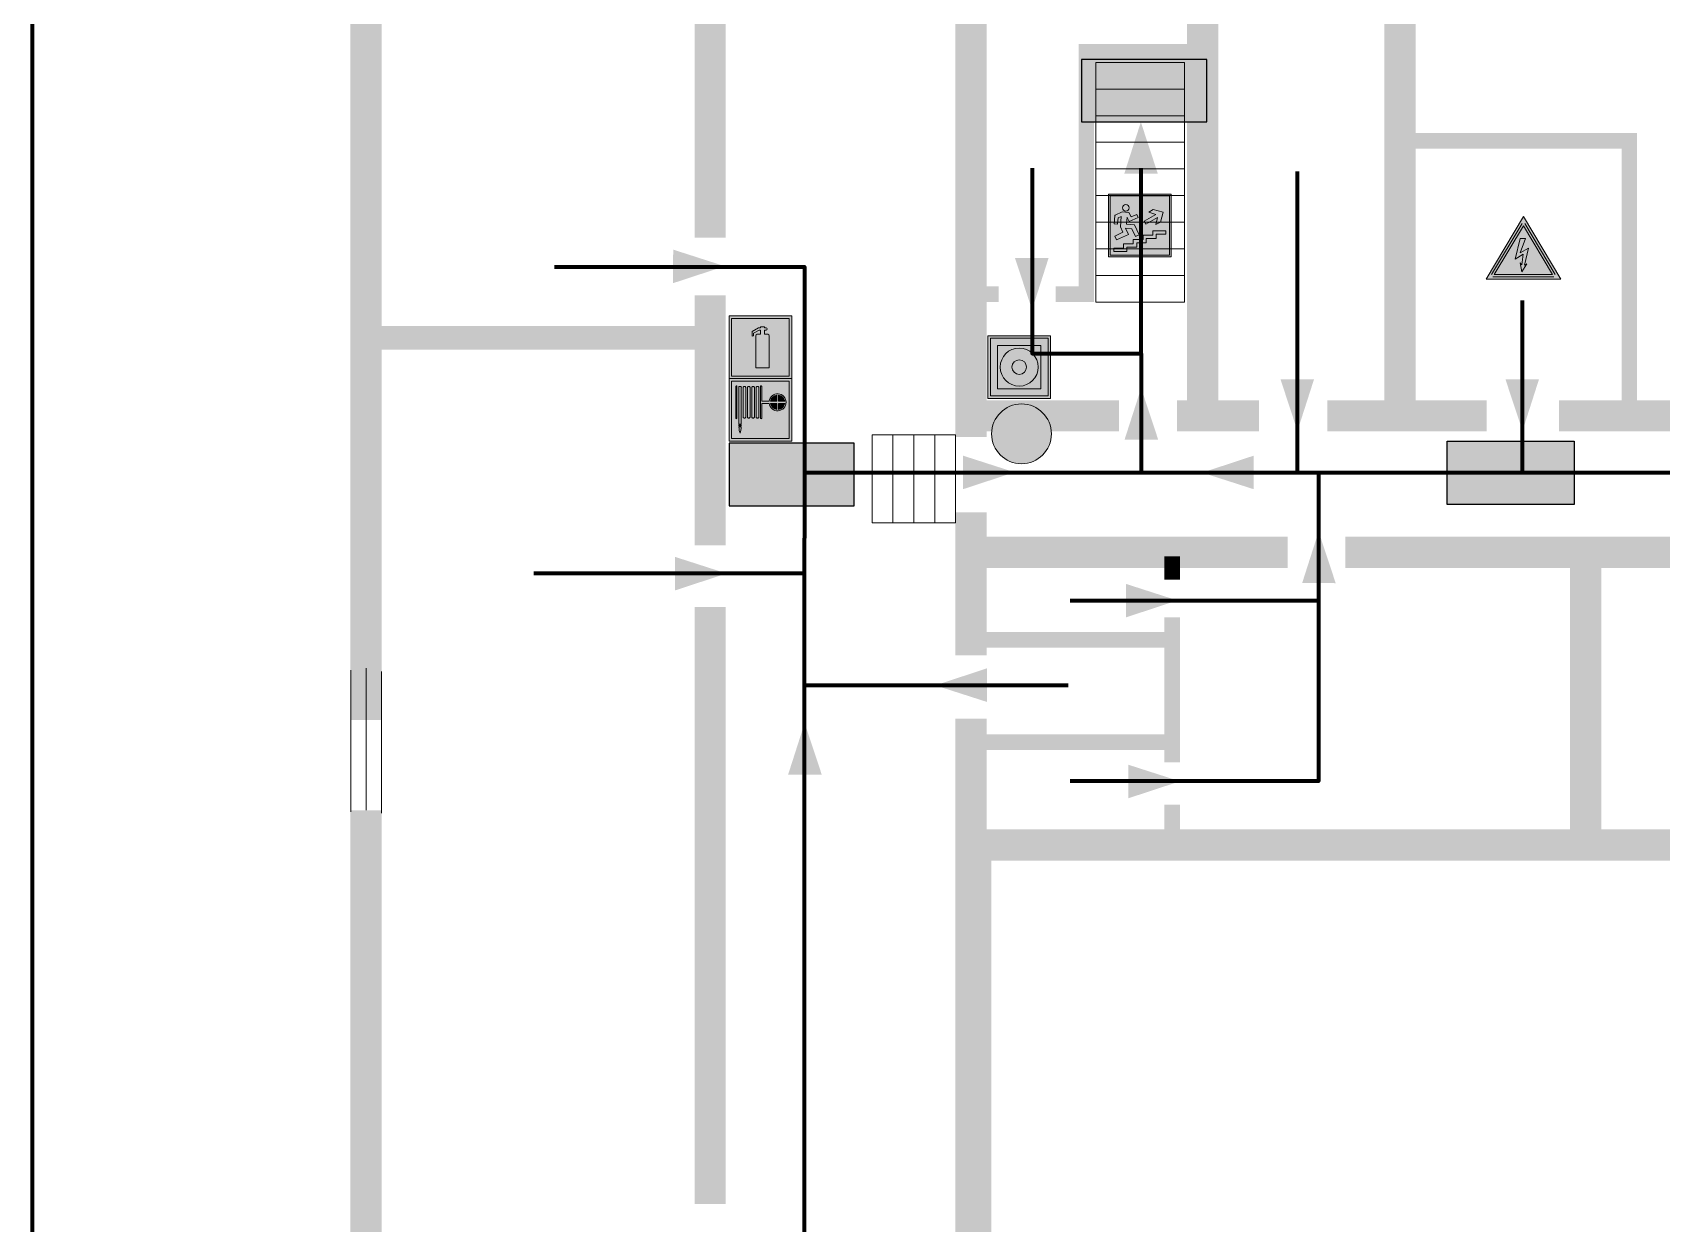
# Model space of a CAD drawing. Header units: millimetres. Extents: x 13810 to 67229, y 12374 to 21950.
# Drawn here: x 17296.7 to 17505, y 19979.2 to 20131.5 of the extents above; entities that cross this region are included whole.
import ezdxf

# ---------------------------------------------------------------- set-up
doc = ezdxf.new("R2010")
doc.units = ezdxf.units.MM
doc.layers.add('План_Штампы', color=7, linetype='Continuous')

# ---------------------------------------------------------------- blocks, each defined once
blk = doc.blocks.new('A$C32E8229D')
at = {"true_color": 0xffffff}
blk.add_hatch(color=7, dxfattribs=at).paths.add_polyline_path([(0, 0), (0, -8), (16, -8), (16, 0)])
h = blk.add_hatch(color=126)
h.paths.add_polyline_path([(0.2, -0.2), (15.8, -0.2), (15.8, -7.8), (0.2, -7.8)])
h.paths.add_polyline_path([(13.49, -2.05), (12.08, -2.05), (11.37, -2.63, 0.162397), (11.29, -2.84), (11.29, -3.63), (10.35, -3.63), (10.35, -4.05), (11.68, -4.05), (11.68, -3.48), (12.26, -4.28), (11.29, -5.1), (11.29, -6.78), (11.85, -6.78), (11.85, -5.44), (12.8, -4.64), (12.8, -5.94), (14.46, -5.94), (14.46, -5.39), (13.45, -5.39), (13.45, -3.97), (12.46, -2.59), (13.15, -2.59), (13.69, -3.34), (14.18, -3)], flags=16)
h.paths.add_polyline_path([(10.74, -1.82, 1), (11.8, -1.82, 1)], flags=16)
h.paths.add_polyline_path([(9.39, -3.59), (5.99, -3.59), (6.56, -3.03), (5.91, -3.03), (5.1, -3.83), (5.91, -4.64), (6.56, -4.64), (5.99, -4.09), (9.39, -4.09)], flags=16)
h.paths.add_polyline_path([(4.29, -1.08), (1.72, -1.08), (1.72, -6.6), (4.29, -6.6)], flags=16)
at = {"color": 126}
blk.add_lwpolyline([(16, -8), (0, -8), (0, 0), (16, 0)], close=True, dxfattribs=at)
blk = doc.blocks.new('вверх')
at = {"lineweight": 0, "true_color": 0xffffff}
h = blk.add_hatch(color=7, dxfattribs=at)
h.dxf.hatch_style = 1
h.paths.add_polyline_path([(40999.03, -4475.37), (41000.53, -4474.51), (40999.62, -4474.22), (41000.2, -4473.88), (41001.48, -4474.22), (41001.13, -4475.49), (41000.55, -4475.82), (41000.76, -4474.91), (40999.27, -4475.77)], flags=0)
h.paths.add_polyline_path([(40998.09, -4474.5), (40998.28, -4474.89), (40997.14, -4475.43), (40996.89, -4474.92), (40996.87, -4474.87), (40996.8, -4475.75), (40997.81, -4475.85), (40998.41, -4477.11), (40997.94, -4477.33), (40997.47, -4476.34), (40996.66, -4476.28), (40997.03, -4477.06), (40995.52, -4477.78), (40995.29, -4477.28), (40996.32, -4476.79), (40996, -4476.11), (40996.09, -4474.77), (40995.72, -4474.94), (40995.64, -4475.77), (40995.2, -4475.72), (40995.3, -4474.63), (40995.33, -4474.61), (40996.23, -4474.19), (40997.09, -4474.25), (40997.37, -4474.84)], flags=0)
h.paths.add_polyline_path([(40997.14, -4473.68, -1), (40996.29, -4473.68, -1)], flags=0)
h.paths.add_polyline_path([(41000.58, -4477.58), (41000.58, -4477.03), (41001.81, -4477.03), (41001.81, -4476.6), (41000.15, -4476.6), (41000.15, -4477.16), (40998.9, -4477.16), (40998.9, -4477.72), (40997.65, -4477.72), (40997.65, -4478.27), (40996.41, -4478.27), (40996.41, -4478.82), (40995.17, -4478.82), (40995.17, -4479.25), (40995.41, -4479.25), (40996.84, -4479.25), (40996.84, -4478.69), (40998.09, -4478.69), (40998.09, -4478.13), (40999.32, -4478.13), (40999.32, -4477.58)], flags=0)
h.paths.add_polyline_path([(41002.49, -4471.94), (40994.49, -4471.94), (40994.49, -4479.94), (41002.49, -4479.94)])
h.paths.add_polyline_path([(41002.28, -4479.72), (40994.69, -4479.72), (40994.69, -4472.14), (41002.28, -4472.14)], flags=16)
h.paths.add_polyline_path([(41001.81, -4476.6), (41001.81, -4477.03), (41000.58, -4477.03), (41000.58, -4477.58), (40999.32, -4477.58), (40999.32, -4478.13), (40998.09, -4478.13), (40998.09, -4478.69), (40996.84, -4478.69), (40996.84, -4479.25), (40995.17, -4479.25), (40995.17, -4478.82), (40996.41, -4478.82), (40996.41, -4478.27), (40997.65, -4478.27), (40997.65, -4477.72), (40998.9, -4477.72), (40998.9, -4477.16), (41000.15, -4477.16), (41000.15, -4476.6)], flags=0)
at = {"lineweight": 0}
h = blk.add_hatch(color=126, dxfattribs=at)
h.dxf.hatch_style = 1
h.paths.add_polyline_path([(40994.69, -4479.72), (41002.28, -4479.72), (41002.28, -4472.14), (40994.69, -4472.14)])
h.paths.add_polyline_path([(40999.03, -4475.37), (41000.53, -4474.51), (40999.62, -4474.22), (41000.2, -4473.88), (41001.48, -4474.22), (41001.13, -4475.49), (41000.55, -4475.82), (41000.76, -4474.91), (40999.27, -4475.77)], flags=16)
h.paths.add_polyline_path([(40997.09, -4474.25), (40997.37, -4474.84), (40998.09, -4474.5), (40998.28, -4474.89), (40997.14, -4475.43), (40996.89, -4474.92), (40996.87, -4474.87), (40996.8, -4475.75), (40997.81, -4475.85), (40998.41, -4477.11), (40997.94, -4477.33), (40997.47, -4476.34), (40996.66, -4476.28), (40997.03, -4477.06), (40995.52, -4477.78), (40995.29, -4477.28), (40996.32, -4476.79), (40996, -4476.11), (40996.09, -4474.77), (40995.72, -4474.94), (40995.64, -4475.77), (40995.2, -4475.72), (40995.3, -4474.63), (40995.33, -4474.61), (40996.23, -4474.19)], flags=16)
h.paths.add_polyline_path([(40996.29, -4473.68, -1), (40997.14, -4473.68, -1)], flags=16)
h.paths.add_polyline_path([(40997.65, -4477.72), (40998.9, -4477.72), (40998.9, -4477.16), (41000.15, -4477.16), (41000.15, -4476.6), (41001.81, -4476.6), (41001.81, -4477.03), (41000.58, -4477.03), (41000.58, -4477.58), (40999.32, -4477.58), (40999.32, -4478.13), (40998.09, -4478.13), (40998.09, -4478.69), (40996.84, -4478.69), (40996.84, -4479.25), (40995.17, -4479.25), (40995.17, -4478.82), (40996.41, -4478.82), (40996.41, -4478.27), (40997.65, -4478.27)], flags=16)
at = {"lineweight": 0, "true_color": 0xffffff}
h = blk.add_hatch(color=7, dxfattribs=at)
h.dxf.hatch_style = 1
h.paths.add_polyline_path([(40997.14, -4473.68, 1), (40996.29, -4473.68, 1)])
h.paths.add_polyline_path([(40998.28, -4474.89), (40998.09, -4474.5), (40997.37, -4474.84), (40997.09, -4474.25), (40996.23, -4474.19), (40995.33, -4474.61), (40995.3, -4474.63), (40995.2, -4475.72), (40995.64, -4475.77), (40995.72, -4474.94), (40996.09, -4474.77), (40996, -4476.11), (40996.32, -4476.79), (40995.29, -4477.28), (40995.52, -4477.78), (40997.03, -4477.06), (40996.66, -4476.28), (40997.47, -4476.34), (40997.94, -4477.33), (40998.41, -4477.11), (40997.81, -4475.85), (40996.8, -4475.75), (40996.87, -4474.87), (40996.89, -4474.92), (40997.14, -4475.43)])
h.paths.add_polyline_path([(40998.09, -4478.13), (40999.32, -4478.13), (40999.32, -4477.58), (41000.58, -4477.58), (41000.58, -4477.03), (41001.81, -4477.03), (41001.81, -4476.6), (41000.15, -4476.6), (41000.15, -4477.16), (40998.9, -4477.16), (40998.9, -4477.72), (40997.65, -4477.72), (40997.65, -4478.27), (40996.41, -4478.27), (40996.41, -4478.82), (40995.17, -4478.82), (40995.17, -4479.25), (40995.41, -4479.25), (40996.84, -4479.25), (40996.84, -4478.69), (40998.09, -4478.69)])
h.paths.add_polyline_path([(40999.03, -4475.37), (40999.27, -4475.77), (41000.76, -4474.91), (41000.55, -4475.82), (41001.13, -4475.49), (41001.48, -4474.22), (41000.2, -4473.88), (40999.62, -4474.22), (41000.53, -4474.51)])
at = {"color": 126, "lineweight": 0}
for points in [[(40994.49, -4471.94), (41002.49, -4471.94), (41002.49, -4479.94), (40994.49, -4479.94)], [(40994.69, -4472.14), (41002.28, -4472.14), (41002.28, -4479.72), (40994.69, -4479.72)]]:
    blk.add_lwpolyline(points, close=True, dxfattribs=at)
for points in [[(40996.89, -4474.92), (40997.14, -4475.43), (40998.28, -4474.89), (40998.09, -4474.5), (40997.37, -4474.84), (40997.09, -4474.25), (40996.23, -4474.19), (40995.33, -4474.61), (40995.3, -4474.63), (40995.2, -4475.72), (40995.64, -4475.77), (40995.72, -4474.94), (40996.09, -4474.77), (40996, -4476.11), (40996.32, -4476.79), (40995.29, -4477.28), (40995.52, -4477.78), (40997.03, -4477.06), (40996.66, -4476.28), (40997.47, -4476.34), (40997.94, -4477.33), (40998.41, -4477.11), (40997.81, -4475.85), (40996.8, -4475.75), (40996.87, -4474.87), (40996.89, -4474.92)], [(41001.48, -4474.22), (41001.13, -4475.49), (41000.55, -4475.82), (41000.76, -4474.91), (40999.27, -4475.77), (40999.03, -4475.37), (41000.53, -4474.51), (40999.62, -4474.22), (41000.2, -4473.88), (41001.48, -4474.22)], [(40995.41, -4479.25), (40995.17, -4479.25), (40995.17, -4478.82), (40996.41, -4478.82), (40996.41, -4478.27), (40997.65, -4478.27), (40997.65, -4477.72), (40998.9, -4477.72), (40998.9, -4477.16), (41000.15, -4477.16), (41000.15, -4476.6), (41001.81, -4476.6), (41001.81, -4477.03), (41000.58, -4477.03), (41000.58, -4477.58), (40999.32, -4477.58), (40999.32, -4478.13), (40998.09, -4478.13), (40998.09, -4478.69), (40996.84, -4478.69), (40996.84, -4479.25), (40995.17, -4479.25)]]:
    blk.add_lwpolyline(points, dxfattribs=at)
blk.add_circle((40996.71, -4473.68), 0.426, dxfattribs=at)
blk = doc.blocks.new('A$C7B4425F7')
at = {"true_color": 0xffffff}
blk.add_hatch(color=7, dxfattribs=at).paths.add_polyline_path([(0, 0), (-16, 0), (-16, -8), (0, -8)])
h = blk.add_hatch(color=126)
h.paths.add_polyline_path([(-0.2, -0.2), (-15.8, -0.2), (-15.8, -7.8), (-0.2, -7.8)])
h.paths.add_polyline_path([(-11.76, -2.03), (-11.76, -3.66), (-11.17, -3.66, -0.568275), (-11.17, -6.18), (-12.58, -6.18), (-12.58, -2.03)], flags=16)
h.paths.add_polyline_path([(-13.33, -4.12, -0.495768), (-13.59, -6.18), (-15.03, -6.18), (-15.03, -2.03), (-13.59, -2.03, -0.487973)], flags=16)
h.paths.add_polyline_path([(-10.25, -2.03), (-9.48, -2.03), (-9.48, -6.18), (-10.25, -6.18)], flags=16)
h.paths.add_polyline_path([(-13.84, -3.69), (-14.24, -3.69), (-14.24, -3.03), (-13.9, -3.03, -0.692621)], flags=0)
h.paths.add_polyline_path([(-9.15, -2.03), (-8.4, -2.03), (-8.04, -3.07), (-7.68, -2.03), (-6.93, -2.03), (-7.64, -4.1), (-6.93, -6.18), (-7.68, -6.18), (-8.04, -5.14), (-8.4, -6.18), (-9.15, -6.18), (-8.44, -4.1)], flags=16)
h.paths.add_polyline_path([(-11.76, -4.46), (-11.42, -4.46, -0.692621), (-11.36, -5.12), (-11.76, -5.12)], flags=0)
h.paths.add_polyline_path([(-13.9, -5.2), (-14.24, -5.2), (-14.24, -4.55), (-13.84, -4.55, -0.708038)], flags=0)
edge = h.paths.add_edge_path(flags=16)
edge.add_ellipse((-5.51, -4.08), major_axis=(0, 2.05), ratio=0.586184, start_angle=0, end_angle=360)
edge = h.paths.add_edge_path(flags=0)
edge.add_ellipse((-5.51, -4.08), major_axis=(0, 1.14), ratio=0.454828, start_angle=0, end_angle=360)
h.paths.add_polyline_path([(-4.13, -4.96, 0.377264), (-3.48, -4.52, 0.0555), (-3.16, -2.03), (-1.66, -2.03), (-1.66, -4.96), (-0.96, -4.96), (-0.96, -7.01), (-1.75, -7.01), (-1.75, -6.18), (-3.3, -6.18), (-3.3, -7.02), (-4.13, -7.02)], flags=16)
h.paths.add_polyline_path([(-2.73, -2.91), (-2.28, -2.91), (-2.28, -4.96), (-3.05, -4.96, 0.079136)], flags=0)
at = {"color": 126}
blk.add_lwpolyline([(-16, -8), (0, -8), (0, 0), (-16, 0)], close=True, dxfattribs=at)
blk = doc.blocks.new('A$C54414219')
at = {"true_color": 0xffffff}
h = blk.add_hatch(color=7, dxfattribs=at)
h.paths.add_polyline_path([(2.39, -9.45), (2.39, -18.3), (11.23, -18.3), (11.23, -9.45)], flags=0)
h.paths.add_polyline_path([(10.71, -13.87, -1), (2.92, -13.87, -1)], flags=0)
h.paths.add_polyline_path([(8.3, -13.87, -1), (5.33, -13.87, -1)], flags=0)
h.paths.add_polyline_path([(0.41, -7.47), (0.41, -20.27), (13.21, -20.27), (13.21, -7.47)])
h.paths.add_polyline_path([(0.92, -19.77), (12.71, -19.77), (12.71, -7.98), (0.92, -7.98)], flags=16)
h.paths.add_polyline_path([(11.23, -9.45), (11.23, -18.3), (2.39, -18.3), (2.39, -9.45)], flags=0)
at = {"lineweight": 5}
h = blk.add_hatch(color=242, dxfattribs=at)
h.paths.add_polyline_path([(12.71, -7.98), (0.92, -7.98), (0.92, -19.77), (12.71, -19.77)])
h.paths.add_polyline_path([(11.23, -18.3), (2.39, -18.3), (2.39, -9.45), (11.23, -9.45)], flags=16)
h.paths.add_polyline_path([(10.71, -13.87, -1), (2.92, -13.87, -1)], flags=0)
h.paths.add_polyline_path([(8.3, -13.87, -1), (5.33, -13.87, -1)], flags=0)
at = {"true_color": 0xffffff}
h = blk.add_hatch(color=7, dxfattribs=at)
h.paths.add_polyline_path([(2.39, -9.45), (2.39, -18.3), (11.23, -18.3), (11.23, -9.45)])
h.paths.add_polyline_path([(10.71, -13.87, -1), (2.92, -13.87, -1)], flags=16)
h.paths.add_polyline_path([(8.3, -13.87, -1), (5.33, -13.87, -1)], flags=0)
at = {"lineweight": 5}
h = blk.add_hatch(color=242, dxfattribs=at)
h.paths.add_polyline_path([(2.92, -13.87, 1), (10.71, -13.87, 1)])
h.paths.add_polyline_path([(8.3, -13.87, -1), (5.33, -13.87, -1)], flags=16)
at = {"color": 242, "lineweight": 5}
for p, q in [((0.41, -20.27), (0.41, -7.47)), ((0.41, -7.47), (13.21, -7.47)), ((0.41, -7.47), (13.21, -7.47)), ((13.21, -20.27), (13.21, -7.47)), ((0.41, -20.27), (13.21, -20.27))]:
    blk.add_line(p, q, dxfattribs=at)
for points in [[(0.92, -7.98), (12.71, -7.98), (12.71, -19.77), (0.92, -19.77)], [(2.39, -9.45), (11.23, -9.45), (11.23, -18.3), (2.39, -18.3)]]:
    blk.add_lwpolyline(points, close=True, dxfattribs=at)
for radius in [3.89, 1.49]:
    blk.add_circle((6.81, -13.87), radius, dxfattribs=at)
blk = doc.blocks.new('A$C3E6D3DDE')
at = {"lineweight": 5}
h = blk.add_hatch(color=40, dxfattribs=at)
h.paths.add_polyline_path([(24.1, 1.45), (16.46, -11.35), (31.74, -11.35)])
h.paths.add_polyline_path([(24.09, -0.46), (30.03, -10.41), (18.14, -10.41)], flags=16)
h.paths.add_polyline_path([(24.54, -3.08), (23.41, -6.02), (25.13, -5.01), (24.33, -8.5), (24.82, -8.27), (23.79, -9.86), (23.4, -8.04), (23.8, -8.43), (24.04, -6.29), (22.39, -7.25), (23.44, -3.08)], flags=0)
h = blk.add_hatch(color=256, dxfattribs=at)
h.paths.add_polyline_path([(24.37, 0.03, 0.567511), (23.82, 0.03), (17.59, -10.4, 0.582454), (17.86, -10.88), (30.32, -10.88, 0.582149), (30.6, -10.4)])
h.paths.add_polyline_path([(24.09, -0.46), (18.14, -10.41), (30.03, -10.41)], flags=16)
h.paths.add_polyline_path([(24.54, -3.08), (23.41, -6.02), (25.13, -5.01), (24.33, -8.5), (24.82, -8.27), (23.79, -9.86), (23.4, -8.04), (23.8, -8.43), (24.04, -6.29), (22.39, -7.25), (23.44, -3.08)], flags=0)
h = blk.add_hatch(color=40, dxfattribs=at)
h.paths.add_polyline_path([(24.09, -0.46), (18.14, -10.41), (30.03, -10.41)])
h.paths.add_polyline_path([(24.82, -8.27), (23.79, -9.86), (23.4, -8.04), (23.8, -8.43), (24.04, -6.29), (22.39, -7.25), (23.44, -3.08), (24.54, -3.08), (23.41, -6.02), (25.13, -5.01), (24.33, -8.5)], flags=16)
at = {"color": 40, "lineweight": 5}
for p, q in [((16.46, -11.35), (24.1, 1.45)), ((24.1, 1.45), (31.74, -11.35))]:
    blk.add_line(p, q, dxfattribs=at)
at = {"lineweight": 5}
for p, q in [((17.59, -10.4), (23.82, 0.03)), ((24.37, 0.03), (30.6, -10.4)), ((18.14, -10.41), (24.09, -0.46)), ((23.44, -3.08), (22.39, -7.25)), ((23.41, -6.02), (24.54, -3.08)), ((24.54, -3.08), (23.44, -3.08)), ((24.09, -0.46), (30.03, -10.41)), ((22.39, -7.25), (24.04, -6.29)), ((25.13, -5.01), (23.41, -6.02)), ((24.04, -6.29), (23.8, -8.43)), ((24.33, -8.5), (25.13, -5.01)), ((23.8, -8.43), (23.4, -8.04)), ((23.4, -8.04), (23.79, -9.86)), ((23.79, -9.86), (24.82, -8.27)), ((24.82, -8.27), (24.33, -8.5)), ((17.86, -10.88), (30.32, -10.88)), ((18.14, -10.41), (30.03, -10.41))]:
    blk.add_line(p, q, dxfattribs=at)
at = {"color": 50, "lineweight": 5}
blk.add_line((31.74, -11.35), (16.46, -11.35), dxfattribs=at)
blk = doc.blocks.new('A$C37112FD5')
at = {"true_color": 0xf5f5ff}
h = blk.add_hatch(color=7, dxfattribs=at)
h.dxf.hatch_style = 1
h.paths.add_polyline_path([(12.8, -7.4), (0, -7.4), (0, -20.2), (12.8, -20.2)])
h.paths.add_polyline_path([(12.29, -7.91), (12.29, -19.69), (0.51, -19.69), (0.51, -7.91)], flags=16)
h.paths.add_polyline_path([(4.98, -9.04, -0.42597), (5.17, -9.22), (5.17, -12.25), (5.17, -15.29, -0.432244), (4.98, -15.47), (4.83, -15.47, -0.42597), (4.64, -15.29), (4.64, -12.25), (4.64, -9.22, -0.432244), (4.83, -9.04)], flags=0)
h.paths.add_polyline_path([(4.28, -9.22), (4.28, -12.25), (4.28, -15.29, -0.432244), (4.09, -15.47), (3.94, -15.47, -0.42597), (3.75, -15.29), (3.75, -12.25), (3.75, -9.22, -0.432244), (3.94, -9.04), (4.09, -9.04, -0.42597)], flags=0)
h.paths.add_polyline_path([(5.72, -9.04), (5.87, -9.04, -0.42597), (6.06, -9.22), (6.06, -12.25), (6.06, -15.29, -0.432244), (5.87, -15.47), (5.72, -15.47, -0.42597), (5.53, -15.29), (5.53, -12.25), (5.53, -9.22, -0.432244)], flags=0)
h.paths.add_polyline_path([(6.42, -8.9), (6.5, -8.9, -0.42597), (6.69, -9.08), (6.69, -12.03), (8.21, -12.03, -15.824349), (8.21, -12.47), (6.69, -12.47), (6.69, -15.42, -0.432244), (6.5, -15.6), (6.42, -15.6)], flags=0)
h.paths.add_polyline_path([(3.39, -9.22), (3.39, -12.25), (3.39, -15.29, -0.432244), (3.2, -15.47), (3.05, -15.47, -0.42597), (2.85, -15.29), (2.85, -12.25), (2.85, -9.22, -0.432244), (3.05, -9.04), (3.2, -9.04, -0.42597)], flags=0)
h.paths.add_polyline_path([(2.5, -9.22), (2.5, -16.71), (1.96, -16.71), (1.96, -9.22, -0.432244), (2.15, -9.04), (2.31, -9.04, -0.42597)], flags=0)
h.paths.add_polyline_path([(1.61, -8.9), (1.61, -15.6), (1.57, -15.6, -0.42597), (1.37, -15.42), (1.37, -12.03), (1.37, -9.09, -0.432244), (1.57, -8.9)], flags=0)
h.paths.add_polyline_path([(9.76, -10.81), (9.76, -12.03), (8.49, -12.03, -0.336371)], flags=0)
h.paths.add_polyline_path([(8.49, -12.47), (9.76, -12.47), (9.76, -13.7, -0.336371)], flags=0)
h.paths.add_polyline_path([(10.11, -10.81, -0.336371), (11.38, -12.03), (10.11, -12.03)], flags=0)
h.paths.add_polyline_path([(10.11, -12.47), (11.38, -12.47, -0.336371), (10.11, -13.7)], flags=0)
h.paths.add_polyline_path([(2.5, -16.84), (2.5, -17.05), (1.97, -17.05), (1.97, -16.84)], flags=0)
h.paths.add_polyline_path([(2.5, -17.24, -0.033778), (2.24, -18.6, -0.033778), (1.97, -17.24)], flags=0)
h = blk.add_hatch(color=242)
h.dxf.hatch_style = 1
h.paths.add_polyline_path([(12.29, -7.91), (0.51, -7.91), (0.51, -19.69), (12.29, -19.69)])
h.paths.add_polyline_path([(6.42, -15.6), (6.42, -8.9), (6.5, -8.9, -0.42597), (6.69, -9.08), (6.69, -12.03), (8.21, -12.03, -15.824349), (8.21, -12.47), (6.69, -12.47), (6.69, -15.42, -0.432244), (6.5, -15.6)], flags=16)
h.paths.add_polyline_path([(5.87, -15.47), (5.72, -15.47, -0.42597), (5.53, -15.29), (5.53, -12.25), (5.53, -9.22, -0.432244), (5.72, -9.04), (5.87, -9.04, -0.42597), (6.06, -9.22), (6.06, -12.25), (6.06, -15.29, -0.432244)], flags=16)
h.paths.add_polyline_path([(4.98, -15.47), (4.83, -15.47, -0.42597), (4.64, -15.29), (4.64, -12.25), (4.64, -9.22, -0.432244), (4.83, -9.04), (4.98, -9.04, -0.42597), (5.17, -9.22), (5.17, -12.25), (5.17, -15.29, -0.432244)], flags=16)
h.paths.add_polyline_path([(4.09, -15.47), (3.94, -15.47, -0.42597), (3.75, -15.29), (3.75, -12.25), (3.75, -9.22, -0.432244), (3.94, -9.04), (4.09, -9.04, -0.42597), (4.28, -9.22), (4.28, -12.25), (4.28, -15.29, -0.432244)], flags=16)
h.paths.add_polyline_path([(3.2, -15.47), (3.05, -15.47, -0.42597), (2.85, -15.29), (2.85, -12.25), (2.85, -9.22, -0.432244), (3.05, -9.04), (3.2, -9.04, -0.42597), (3.39, -9.22), (3.39, -12.25), (3.39, -15.29, -0.432244)], flags=16)
h.paths.add_polyline_path([(2.5, -17.05), (1.97, -17.05), (1.97, -16.84), (2.5, -16.84)], flags=16)
h.paths.add_polyline_path([(2.5, -17.24, -0.033778), (2.24, -18.6, -0.033778), (1.97, -17.24)], flags=16)
h.paths.add_polyline_path([(2.5, -16.71), (1.96, -16.71), (1.96, -9.22, -0.432244), (2.15, -9.04), (2.31, -9.04, -0.42597), (2.5, -9.22)], flags=16)
h.paths.add_polyline_path([(1.61, -15.6), (1.57, -15.6, -0.42597), (1.37, -15.42), (1.37, -12.03), (1.37, -9.09, -0.432244), (1.57, -8.9), (1.61, -8.9)], flags=16)
h.paths.add_polyline_path([(8.49, -12.47), (9.76, -12.47), (9.76, -13.7, -0.336371)], flags=0)
h.paths.add_polyline_path([(10.11, -13.7), (10.11, -12.47), (11.38, -12.47, -0.336371)], flags=0)
h.paths.add_polyline_path([(8.49, -12.03, -0.336371), (9.76, -10.81), (9.76, -12.03)], flags=0)
h.paths.add_polyline_path([(10.11, -12.03), (10.11, -10.81, -0.336371), (11.38, -12.03)], flags=0)
h = blk.add_hatch(color=7, dxfattribs=at)
h.dxf.hatch_style = 1
h.paths.add_polyline_path([(1.61, -8.9), (1.57, -8.9, 0.432244), (1.37, -9.09), (1.37, -12.03), (1.37, -15.42, 0.42597), (1.57, -15.6), (1.61, -15.6)])
h.paths.add_polyline_path([(2.5, -9.22, 0.42597), (2.31, -9.04), (2.15, -9.04, 0.432244), (1.96, -9.22), (1.96, -16.71), (2.5, -16.71)])
h.paths.add_polyline_path([(2.5, -16.84), (1.97, -16.84), (1.97, -17.05), (2.5, -17.05)])
h.paths.add_polyline_path([(2.5, -17.24), (1.97, -17.24, 0.033778), (2.24, -18.6, 0.033778)])
h.paths.add_polyline_path([(3.39, -12.25), (3.39, -9.22, 0.42597), (3.2, -9.04), (3.05, -9.04, 0.432244), (2.85, -9.22), (2.85, -12.25), (2.85, -15.29, 0.42597), (3.05, -15.47), (3.2, -15.47, 0.432244), (3.39, -15.29)])
h.paths.add_polyline_path([(4.28, -12.25), (4.28, -9.22, 0.42597), (4.09, -9.04), (3.94, -9.04, 0.432244), (3.75, -9.22), (3.75, -12.25), (3.75, -15.29, 0.42597), (3.94, -15.47), (4.09, -15.47, 0.432244), (4.28, -15.29)])
h.paths.add_polyline_path([(5.17, -12.25), (5.17, -9.22, 0.42597), (4.98, -9.04), (4.83, -9.04, 0.432244), (4.64, -9.22), (4.64, -12.25), (4.64, -15.29, 0.42597), (4.83, -15.47), (4.98, -15.47, 0.432244), (5.17, -15.29)])
h.paths.add_polyline_path([(6.06, -12.25), (6.06, -9.22, 0.42597), (5.87, -9.04), (5.72, -9.04, 0.432244), (5.53, -9.22), (5.53, -12.25), (5.53, -15.29, 0.42597), (5.72, -15.47), (5.87, -15.47, 0.432244), (6.06, -15.29)])
h.paths.add_polyline_path([(6.69, -12.47), (8.21, -12.47, 15.824349), (8.21, -12.03), (6.69, -12.03), (6.69, -9.08, 0.42597), (6.5, -8.9), (6.42, -8.9), (6.42, -15.6), (6.5, -15.6, 0.432244), (6.69, -15.42)])
h.paths.add_polyline_path([(8.49, -12.47), (9.76, -12.47), (9.76, -13.7, -0.336371)], flags=16)
h.paths.add_polyline_path([(8.49, -12.03, -0.336371), (9.76, -10.81), (9.76, -12.03)], flags=16)
h.paths.add_polyline_path([(10.11, -12.47), (11.38, -12.47, -0.336371), (10.11, -13.7)], flags=16)
h.paths.add_polyline_path([(10.11, -12.03), (10.11, -10.81, -0.336371), (11.38, -12.03)], flags=16)
h = blk.add_hatch(color=242)
h.dxf.hatch_style = 1
h.paths.add_polyline_path([(9.76, -10.81, 0.336371), (8.49, -12.03), (9.76, -12.03)])
h.paths.add_polyline_path([(10.11, -10.81), (10.11, -12.03), (11.38, -12.03, 0.336371)])
h.paths.add_polyline_path([(11.38, -12.47), (10.11, -12.47), (10.11, -13.7, 0.336371)])
h.paths.add_polyline_path([(9.76, -12.47), (8.49, -12.47, 0.336371), (9.76, -13.7)])
at = {"color": 242, "lineweight": 5}
for p, q in [((0, -20.2), (0, -7.4)), ((0, -7.4), (12.8, -7.4)), ((1.37, -12.03), (1.37, -9.08)), ((1.57, -8.9), (1.61, -8.9)), ((1.61, -8.9), (1.61, -15.6)), ((1.96, -16.71), (1.96, -9.22)), ((2.15, -9.04), (2.31, -9.04)), ((2.5, -16.71), (2.5, -9.22)), ((2.85, -12.25), (2.85, -9.22)), ((3.05, -9.04), (3.2, -9.04)), ((3.39, -12.25), (3.39, -9.22)), ((3.75, -12.25), (3.75, -9.22)), ((3.94, -9.04), (4.09, -9.04)), ((4.28, -12.25), (4.28, -9.22)), ((4.64, -12.25), (4.64, -9.22)), ((4.83, -9.04), (4.98, -9.04)), ((5.17, -12.25), (5.17, -9.22)), ((5.53, -12.25), (5.53, -9.22)), ((5.72, -9.04), (5.87, -9.04)), ((6.06, -12.25), (6.06, -9.22)), ((6.42, -8.9), (6.42, -15.6)), ((6.5, -8.9), (6.42, -8.9)), ((6.69, -12.03), (6.69, -9.08)), ((12.8, -20.2), (12.8, -7.4)), ((1.37, -12.03), (1.37, -15.42)), ((2.85, -12.25), (2.85, -15.29)), ((3.39, -12.25), (3.39, -15.29)), ((3.75, -12.25), (3.75, -15.29)), ((4.28, -12.25), (4.28, -15.29)), ((4.64, -12.25), (4.64, -15.29)), ((5.17, -12.25), (5.17, -15.29)), ((5.53, -12.25), (5.53, -15.29)), ((6.06, -12.25), (6.06, -15.29)), ((8.21, -12.03), (6.69, -12.03)), ((8.21, -12.47), (6.69, -12.47)), ((6.69, -12.47), (6.69, -15.42)), ((9.76, -12.03), (8.49, -12.03)), ((9.76, -12.47), (8.49, -12.47)), ((9.76, -10.81), (9.76, -12.03)), ((9.76, -12.47), (9.76, -13.7)), ((10.11, -10.81), (10.11, -12.03)), ((11.38, -12.03), (10.11, -12.03)), ((11.38, -12.47), (10.11, -12.47)), ((10.11, -12.47), (10.11, -13.7)), ((1.57, -15.6), (1.61, -15.6)), ((3.05, -15.47), (3.2, -15.47)), ((3.94, -15.47), (4.09, -15.47)), ((4.83, -15.47), (4.98, -15.47)), ((5.72, -15.47), (5.87, -15.47)), ((6.42, -15.6), (6.5, -15.6)), ((1.96, -16.71), (2.5, -16.71)), ((1.97, -16.84), (2.5, -16.84)), ((1.97, -17.05), (1.97, -16.84)), ((2.5, -17.05), (1.97, -17.05)), ((1.97, -17.24), (2.5, -17.24)), ((2.5, -16.84), (2.5, -17.05)), ((0, -20.2), (12.8, -20.2))]:
    blk.add_line(p, q, dxfattribs=at)
blk.add_lwpolyline([(0.51, -7.91), (12.29, -7.91), (12.29, -19.69), (0.51, -19.69)], close=True, dxfattribs=at)
for centre, radius, start, end in [((1.56, -9.09), 0.182, 87.1027, 180.6071), ((2.15, -9.22), 0.182, 87.1027, 180.6071), ((2.32, -9.22), 0.182, 359.3929, 92.8973), ((3.04, -9.22), 0.182, 87.1027, 180.6071), ((3.21, -9.22), 0.182, 359.3929, 92.8973), ((3.93, -9.22), 0.182, 87.1027, 180.6071), ((4.1, -9.22), 0.182, 359.3929, 92.8973), ((4.82, -9.22), 0.182, 87.1027, 180.6071), ((4.99, -9.22), 0.182, 359.3929, 92.8973), ((5.71, -9.22), 0.182, 87.1027, 180.6071), ((5.88, -9.22), 0.182, 359.3929, 92.8973), ((6.51, -9.09), 0.182, 359.3929, 92.8973), ((9.93, -12.25), 1.74, 187.2319, 172.7681), ((9.93, -12.25), 1.46, 96.9927, 171.3585), ((9.93, -12.25), 1.46, 188.6415, 263.0073), ((9.93, -12.25), 1.46, 8.6415, 83.0073), ((9.93, -12.25), 1.46, 276.9927, 351.3585), ((1.56, -15.42), 0.182, 179.3929, 272.8973), ((3.04, -15.29), 0.182, 179.3929, 272.8973), ((3.21, -15.29), 0.182, 267.1027, 0.6071), ((3.93, -15.29), 0.182, 179.3929, 272.8973), ((4.1, -15.29), 0.182, 267.1027, 0.6071), ((4.82, -15.29), 0.182, 179.3929, 272.8973), ((4.99, -15.29), 0.182, 267.1027, 0.6071), ((5.71, -15.29), 0.182, 179.3929, 272.8973), ((5.88, -15.29), 0.182, 267.1027, 0.6071), ((6.51, -15.42), 0.182, 267.1027, 0.6071), ((12.17, -15.98), 10.27, 187.041, 194.7793), ((-7.7, -15.98), 10.27, 345.2207, 352.959)]:
    blk.add_arc(centre, radius, start, end, dxfattribs=at)
blk = doc.blocks.new('A$C3AD82952')
at = {"true_color": 0xf5f5ff}
h = blk.add_hatch(color=7, dxfattribs=at)
h.dxf.hatch_style = 1
h.paths.add_polyline_path([(8.21, 8.73, 0.414214), (7.89, 9.05), (7.22, 9.05), (7.22, 9.92), (7.59, 9.92, 1), (7.57, 10.36), (7.22, 10.36), (7.22, 10.6), (6.43, 10.6), (6.43, 10.36), (6.01, 10.36), (4.74, 9.59), (4.74, 8.69), (4.98, 8.73), (4.98, 9.26), (6.12, 9.91), (6.43, 9.91), (6.43, 9.05), (5.76, 9.05, 0.414214), (5.44, 8.73), (5.44, 2.2), (8.21, 2.2)], flags=0)
h.paths.add_polyline_path([(12.8, 12.8), (0, 12.8), (0, 0), (12.8, 0)])
h.paths.add_polyline_path([(0.51, 12.29), (12.29, 12.29), (12.29, 0.51), (0.51, 0.51)], flags=16)
h.paths.add_polyline_path([(4.74, 9.59), (6.01, 10.36), (6.43, 10.36), (6.43, 10.6), (7.22, 10.6), (7.22, 10.36), (7.59, 10.36, -0.94586), (7.59, 9.92), (7.22, 9.92), (7.22, 9.05), (7.89, 9.05, -0.414214), (8.21, 8.73), (8.21, 2.2), (5.44, 2.2), (5.44, 8.73, -0.414214), (5.76, 9.05), (6.43, 9.05), (6.43, 9.91), (6.12, 9.91), (4.98, 9.26), (4.98, 8.73), (4.74, 8.69)], flags=0)
h = blk.add_hatch(color=242)
h.dxf.hatch_style = 1
h.paths.add_polyline_path([(12.29, 12.29), (0.51, 12.29), (0.51, 0.51), (12.29, 0.51)])
h.paths.add_polyline_path([(4.74, 8.69), (4.74, 9.59), (6.01, 10.36), (6.43, 10.36), (6.43, 10.6), (7.22, 10.6), (7.22, 10.36), (7.59, 10.36, -0.94586), (7.59, 9.92), (7.22, 9.92), (7.22, 9.05), (7.89, 9.05, -0.414214), (8.21, 8.73), (8.21, 2.2), (5.44, 2.2), (5.44, 8.73, -0.414214), (5.76, 9.05), (6.43, 9.05), (6.43, 9.91), (6.12, 9.91), (4.98, 9.26), (4.98, 8.73)], flags=16)
h = blk.add_hatch(color=7, dxfattribs=at)
h.dxf.hatch_style = 1
h.paths.add_polyline_path([(8.21, 8.73, 0.414214), (7.89, 9.05), (7.22, 9.05), (7.22, 9.92), (7.59, 9.92, 1), (7.57, 10.36), (7.22, 10.36), (7.22, 10.6), (6.43, 10.6), (6.43, 10.36), (6.01, 10.36), (4.74, 9.59), (4.74, 8.69), (4.98, 8.73), (4.98, 9.26), (6.12, 9.91), (6.43, 9.91), (6.43, 9.05), (5.76, 9.05, 0.414214), (5.44, 8.73), (5.44, 2.2), (8.21, 2.2)])
at = {"color": 242, "lineweight": 5}
for p, q in [((0, 0), (0, 12.8)), ((0, 12.8), (12.8, 12.8)), ((6.01, 10.36), (4.74, 9.59)), ((6.01, 10.36), (6.43, 10.36)), ((7.22, 10.6), (6.43, 10.6)), ((6.43, 10.6), (6.43, 10.36)), ((7.22, 10.36), (7.22, 10.6)), ((7.59, 10.36), (7.22, 10.36)), ((12.8, 0), (12.8, 12.8)), ((4.74, 9.59), (4.74, 8.69)), ((4.74, 8.69), (4.98, 8.73)), ((4.98, 9.26), (6.12, 9.91)), ((4.98, 8.73), (4.98, 9.26)), ((5.44, 2.2), (5.44, 8.73)), ((5.76, 9.05), (6.43, 9.05)), ((6.12, 9.91), (6.43, 9.91)), ((6.43, 9.91), (6.43, 9.05)), ((7.22, 9.05), (7.22, 9.92)), ((7.59, 9.92), (7.22, 9.92)), ((7.89, 9.05), (7.22, 9.05)), ((8.21, 2.2), (8.21, 8.73)), ((0, 0), (12.8, 0)), ((5.44, 2.2), (8.21, 2.2))]:
    blk.add_line(p, q, dxfattribs=at)
blk.add_lwpolyline([(0.51, 12.29), (12.29, 12.29), (12.29, 0.51), (0.51, 0.51)], close=True, dxfattribs=at)
for centre, radius, start, end in [((7.58, 10.14), 0.223, 273.1875, 86.8125), ((5.76, 8.73), 0.32, 90, 180), ((7.89, 8.73), 0.32, 0, 90)]:
    blk.add_arc(centre, radius, start, end, dxfattribs=at)
blk = doc.blocks.new('A$C7B8C2D5B')
at = {"lineweight": 0}
h = blk.add_hatch(color=5, dxfattribs=at)
h.dxf.hatch_style = 1
h.paths.add_polyline_path([(1.397, -3.024, 1), (-2.112, -3.024, 1)])
at = {"color": 5, "lineweight": 0}
blk.add_circle((-0.358, -3.024), 1.755, dxfattribs=at)

msp = doc.modelspace()

# ---------------------------------------------------------------- linework, layer by layer
at = {"color": 2, "lineweight": 100}
msp.add_lwpolyline([(17296.73, 20273.6), (17896.73, 20273.6), (17896.73, 19878.6), (17296.73, 19878.6)], close=True, dxfattribs=at)
at = {"lineweight": 100, "const_width": 4}
for points in [[(17339.37, 20043.58), (17339.37, 20141.95), (17392.96, 20141.95)], [(17383.36, 20141.95), (17383.36, 20105.25)], [(17435.64, 20082.48), (17416.7, 20082.48), (17416.7, 20079.76), (17416.7, 20141.95)], [(17446.33, 20137.51), (17446.33, 20082.48)], [(17471.55, 20137.51), (17471.55, 20082.48)], [(17383.36, 20097.89), (17383.36, 20071.52)], [(17453.54, 20082.48), (17443.03, 20082.48)], [(17482.63, 20082.48), (17462.26, 20082.48)], [(17545.38, 20082.48), (17491.87, 20082.48)], [(17383.36, 20071.52), (17383.36, 20065.94)], [(17416.7, 20070.13), (17416.7, 20051.87)], [(17416.7, 20065.03), (17429.04, 20065.03)], [(17427.16, 20065.03), (17457.21, 20065.03)], [(17464.55, 20065.03), (17506.59, 20065.03)], [(17495.27, 20065.03), (17495.27, 20027.61)], [(17383.36, 20058.05), (17383.36, 19981.73)], [(17416.7, 20043.75), (17416.7, 20037.34)], [(17416.7, 20037.49), (17416.7, 19934.57), (17413.39, 19934.57)], [(17461.67, 20027.61), (17417.32, 20027.61), (17417.32, 19934.57), (17339.37, 19934.57), (17339.37, 20032.07)], [(17684.62, 19974.41), (17684.62, 19934.57), (17608.13, 19934.57), (17608.13, 20027.61), (17461.67, 20027.61)]]:
    msp.add_lwpolyline(points, dxfattribs=at)
at = {"lineweight": 0}
for points, const_width in [([(17427.53, 20098.05), (17431.45, 20098.05), (17431.45, 20129.02), (17445.07, 20129.02)], 2), ([(17473.05, 20117.64), (17500.87, 20117.64), (17500.87, 20083.28)], 2), ([(17416.93, 20098.05), (17420.25, 20098.05)], 2), ([(17383.56, 20092.45), (17340.48, 20092.45)], 3), ([(17442.43, 20062.11), (17442.43, 20064.5)], 2), ([(17442.43, 20061.52), (17442.43, 20062.11)], 2), ([(17442.43, 20038.19), (17442.43, 20056.72)], 2), ([(17442.43, 20053.86), (17417.73, 20053.86)], 2), ([(17418.11, 20040.75), (17442.43, 20040.75)], 2), ([(17442.43, 20028.54), (17442.43, 20032.79)], 2)]:
    msp.add_lwpolyline(points, dxfattribs=dict(at, const_width=const_width))
for points in [[(17432.67, 20124.26), (17444.01, 20124.26), (17444.01, 20127.66), (17432.67, 20127.66)], [(17432.67, 20120.85), (17444.01, 20120.85), (17444.01, 20124.26), (17432.67, 20124.26)], [(17432.67, 20117.45), (17444.01, 20117.45), (17444.01, 20120.85), (17432.67, 20120.85)], [(17432.67, 20114.05), (17444.01, 20114.05), (17444.01, 20117.45), (17432.67, 20117.45)], [(17432.67, 20110.64), (17444.01, 20110.64), (17444.01, 20114.05), (17432.67, 20114.05)], [(17432.67, 20107.24), (17444.01, 20107.24), (17444.01, 20110.64), (17432.67, 20110.64)], [(17432.67, 20103.84), (17444.01, 20103.84), (17444.01, 20107.24), (17432.67, 20107.24)], [(17432.67, 20100.44), (17444.01, 20100.44), (17444.01, 20103.84), (17432.67, 20103.84)], [(17432.67, 20097.03), (17444.01, 20097.03), (17444.01, 20100.44), (17432.67, 20100.44)], [(17404.07, 20080.04), (17406.73, 20080.04), (17406.73, 20068.82), (17404.07, 20068.82)], [(17406.73, 20080.04), (17409.39, 20080.04), (17409.39, 20068.82), (17406.73, 20068.82)], [(17409.39, 20080.04), (17412.06, 20080.04), (17412.06, 20068.82), (17409.39, 20068.82)], [(17412.06, 20080.04), (17414.72, 20080.04), (17414.72, 20068.82), (17412.06, 20068.82)]]:
    msp.add_lwpolyline(points, close=True, dxfattribs=at)
at = {"color": 126, "lineweight": 100, "true_color": 0x008754}
for points in [[(17424.51, 20114.14), (17424.51, 20090.44), (17438.46, 20090.44), (17438.46, 20114.14)], [(17458.44, 20075.25), (17458.44, 20113.7)], [(17363.45, 20101.53), (17395.42, 20101.53), (17395.42, 20066.86)], [(17487.21, 20075.25), (17487.21, 20097.23)], [(17438.46, 20090.44), (17438.46, 20075.25)], [(17395.42, 20075.25), (17653.02, 20075.25), (17653.02, 20009.48)], [(17461.11, 20075.25), (17461.11, 20042.83)], [(17395.42, 19953.93), (17395.42, 20066.86), (17395.42, 20066.86)], [(17395.42, 20062.33), (17360.83, 20062.33)], [(17429.37, 20058.88), (17461.11, 20058.88)], [(17395.42, 20048.03), (17429.12, 20048.03)], [(17461.11, 20042.83), (17461.11, 20035.78), (17429.37, 20035.78)]]:
    msp.add_lwpolyline(points, dxfattribs=at)
at = {"lineweight": 0}
for points in [[(17337.43, 20031.85), (17337.43, 20049.99)], [(17339.37, 20032.07), (17339.37, 20050.21)], [(17341.33, 20031.68), (17341.33, 20049.81)]]:
    msp.add_lwpolyline(points, dxfattribs=at)
at = {"layer": 'План_Штампы', "color": 126, "true_color": 0x008754}
for points in [[(17440.59, 20113.44), (17436.3, 20113.44), (17438.42, 20120.03)], [(17378.62, 20099.44), (17378.63, 20103.73), (17385.22, 20101.61)], [(17422.33, 20102.64), (17426.62, 20102.64), (17424.51, 20096.05)], [(17456.27, 20087.16), (17460.56, 20087.15), (17458.44, 20080.56)], [(17485.03, 20087.16), (17489.32, 20087.15), (17487.21, 20080.56)], [(17440.64, 20079.43), (17436.34, 20079.44), (17438.46, 20086.03)], [(17415.68, 20073.1), (17415.69, 20077.39), (17422.28, 20075.27)], [(17452.85, 20077.39), (17452.85, 20073.1), (17446.26, 20075.22)], [(17463.33, 20061.09), (17459.04, 20061.1), (17461.15, 20067.69)], [(17378.86, 20060.16), (17378.87, 20064.45), (17385.46, 20062.33)], [(17436.5, 20056.71), (17436.51, 20061), (17443.09, 20058.88)], [(17418.74, 20050.2), (17418.73, 20045.91), (17412.14, 20048.03)], [(17397.62, 20036.63), (17393.33, 20036.63), (17395.44, 20043.22)], [(17436.82, 20033.59), (17436.82, 20037.88), (17443.41, 20035.76)]]:
    msp.add_solid(points, dxfattribs=at)

# ---------------------------------------------------------------- block references
msp.add_blockref('вверх', (-23560.2, 24582.74))
for name, p, xscale, yscale, zscale in [('A$C3E6D3DDE', (17472.27, 20107.06), 0.625, 0.625, 0.625), ('A$C3AD82952', (17385.78, 20087.25), 0.625, 0.625, 0.625), ('A$C54414219', (17418.61, 20097.38), 0.625, 0.625, 0.625), ('A$C37112FD5', (17385.78, 20091.87), 0.6249984004534781, 0.6249984004534781, 0.6249984004534781), ('A$C7B8C2D5B', (17423.94, 20086.76), 2.177419353276491, 2.177419353276491, 2.177419353276491)]:
    msp.add_blockref(name, p, dxfattribs=dict(xscale=xscale, yscale=yscale, zscale=zscale))
at = {"layer": 'План_Штампы'}
msp.add_blockref('A$C7B4425F7', (17446.84, 20128.05), dxfattribs=at)
at = {"layer": 'План_Штампы', "color": 126, "true_color": 0x008754, "xscale": -1}
msp.add_blockref('A$C32E8229D', (17401.78, 20078.99), dxfattribs=at)
at = {"layer": 'План_Штампы', "color": 126, "true_color": 0x008754, "xscale": 1.012510887696, "yscale": 1.012510887696, "zscale": 1.012510887696, "rotation": 359.9978653237144}
msp.add_blockref('A$C32E8229D', (17477.6, 20079.25), dxfattribs=at)

doc.saveas('drawing.dxf')
